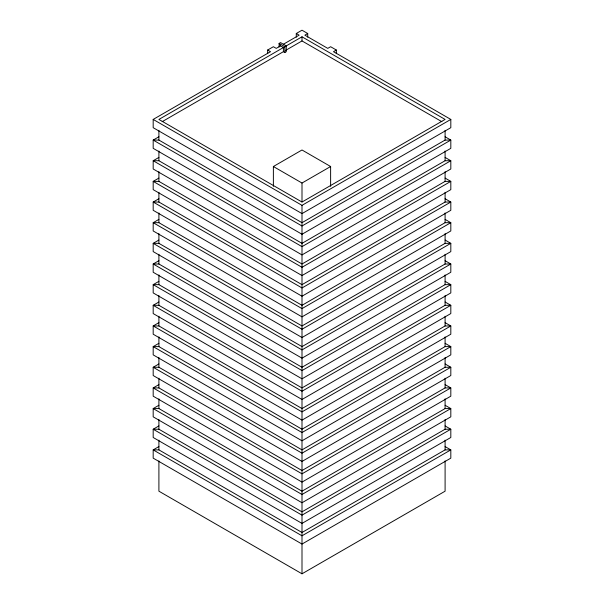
<?xml version="1.0" encoding="UTF-8"?>
<svg xmlns="http://www.w3.org/2000/svg" width="604" height="604" viewBox="0 0 604 604"><rect width="100%" height="100%" fill="white"/><g stroke="black" fill="none" stroke-linecap="round" stroke-linejoin="round"><path stroke-width="0.91" d="M267.655 53.696L267.655 50.026L273.378 46.719L276.247 48.373L280.535 45.896L283.397 47.55L283.397 51.68L162.166 121.676M296.277 37.176L296.277 33.507L302 30.2L307.723 33.507L307.723 37.176M336.345 53.696L336.345 50.026L333.483 51.68L450.818 119.426L450.818 127.686L302 213.605L153.182 127.686L153.182 119.426L270.517 51.68L267.655 50.026M283.397 44.243L299.139 35.16L296.277 33.507M302 36.806L158.905 119.426L302 202.038L445.095 119.426L302 36.806L302 40.936L441.841 121.676M307.723 33.507L304.861 35.16L327.753 48.373L330.622 46.719L336.345 50.026M285.609 50.404L302 40.936M283.397 51.68L284.831 52.503L286.258 51.68L286.258 45.896L280.535 42.59L279.108 43.42L279.108 47.021M158.89 136.783L153.182 140.075L153.182 148.335L302 234.254L450.818 148.335L450.818 140.075L445.11 136.783M158.89 157.433L153.182 160.732L153.182 168.992L302 254.911L450.818 168.992L450.818 160.732L445.11 157.433M158.89 178.089L153.182 181.381L153.182 189.641L302 275.56L450.818 189.641L450.818 181.381L445.11 178.089M158.89 198.746L153.182 202.038L153.182 210.298L302 296.217L450.818 210.298L450.818 202.038L445.11 198.746M158.89 219.395L153.182 222.687L153.182 230.954L302 316.866L450.818 230.954L450.818 222.687L445.11 219.395M273.378 186.342L273.378 166.515L302 149.988L330.622 166.515L330.622 186.342M158.89 240.052L153.182 243.344L153.182 251.604L302 337.523L450.818 251.604L450.818 243.344L445.11 240.052M158.89 260.702L153.182 264.001L153.182 272.261L302 358.18L450.818 272.261L450.818 264.001L445.11 260.702M273.378 166.515L302 183.035L330.622 166.515M158.89 281.358L153.182 284.65L153.182 292.91L302 378.829L450.818 292.91L450.818 284.65L445.11 281.358M153.182 119.426L302 205.337L450.818 119.426M158.89 302.015L153.182 305.307L153.182 313.567L302 399.486L450.818 313.567L450.818 305.307L445.11 302.015M445.095 140.075L302 222.687L158.905 140.075L153.182 140.075L302 225.994L450.818 140.075L445.095 140.075L445.095 130.336M158.89 322.664L153.182 325.956L153.182 334.216L302 420.135L450.818 334.216L450.818 325.956L445.11 322.664M445.095 160.732L302 243.344L158.905 160.732L153.182 160.732L302 246.643L450.818 160.732L445.095 160.732L445.095 150.992M158.89 343.321L153.182 346.613L153.182 354.873L302 440.792L450.818 354.873L450.818 346.613L445.11 343.321M445.095 181.381L302 263.993L158.905 181.381L153.182 181.381L302 267.3L450.818 181.381L445.095 181.381L445.095 171.649M158.89 363.97L153.182 367.262L153.182 375.529L302 461.441L450.818 375.529L450.818 367.262L445.11 363.97M445.095 202.038L302 284.65L158.905 202.038L153.182 202.038L302 287.957L450.818 202.038L445.095 202.038L445.095 192.298M158.89 384.627L153.182 387.919L153.182 396.179L302 482.098L450.818 396.179L450.818 387.919L445.11 384.627M445.095 222.687L302 305.307L158.905 222.687L153.182 222.687L302 308.606L450.818 222.687L445.095 222.687L445.095 212.955M158.89 405.276L153.182 408.576L153.182 416.836L302 502.755L450.818 416.836L450.818 408.576L445.11 405.276M445.095 243.344L302 325.956L158.905 243.344L153.182 243.344L302 329.263L450.818 243.344L445.095 243.344L445.095 233.605M158.89 425.933L153.182 429.225L153.182 437.485L302 523.404L450.818 437.485L450.818 429.225L445.11 425.933M445.095 264.001L302 346.613L158.905 264.001L153.182 264.001L302 349.912L450.818 264.001L445.095 264.001L445.095 254.261M158.89 446.59L153.182 449.882L153.182 458.142L302 544.061L450.818 458.142L450.818 449.882L445.11 446.59M445.095 284.65L302 367.262L158.905 284.65L153.182 284.65L302 370.569L450.818 284.65L445.095 284.65L445.095 274.911M445.095 305.307L302 387.919L158.905 305.307L153.182 305.307L302 391.226L450.818 305.307L445.095 305.307L445.095 295.567M445.095 325.956L302 408.568L158.905 325.956L153.182 325.956L302 411.875L450.818 325.956L445.095 325.956L445.095 316.224M445.095 346.613L302 429.225L158.905 346.613L153.182 346.613L302 432.532L450.818 346.613L445.095 346.613L445.095 336.873M445.095 367.262L302 449.882L158.905 367.262L153.182 367.262L302 453.181L450.818 367.262L445.095 367.262L445.095 357.53M445.095 387.919L302 470.531L158.905 387.919L153.182 387.919L302 473.838L450.818 387.919L445.095 387.919L445.095 378.179M445.095 408.576L302 491.188L158.905 408.576L153.182 408.576L302 494.487L450.818 408.576L445.095 408.576L445.095 398.836M445.095 429.225L302 511.837L158.905 429.225L153.182 429.225L302 515.144L450.818 429.225L445.095 429.225L445.095 419.493M445.095 449.882L302 532.494L158.905 449.882L153.182 449.882L302 535.801L450.818 449.882L445.095 449.882L445.095 440.142M158.905 460.897L158.905 491.188L302 573.8L445.095 491.188L445.095 460.897M280.535 45.896L279.108 43.42L284.831 46.719L284.831 52.503M302 183.035L302 201.963M302 205.337L302 234.254M302 234.488L302 337.523M302 337.757L302 573.8M158.905 130.336L158.905 140.075M158.905 150.992L158.905 160.732M158.905 171.649L158.905 181.381M158.905 192.298L158.905 202.038M158.905 212.955L158.905 222.687M158.905 233.605L158.905 243.344M158.905 254.261L158.905 264.001M158.905 274.911L158.905 284.65M158.905 295.567L158.905 305.307M158.905 316.224L158.905 325.956M158.905 336.873L158.905 346.613M158.905 357.53L158.905 367.262M158.905 378.179L158.905 387.919M158.905 398.836L158.905 408.576M158.905 419.493L158.905 429.225M158.905 440.142L158.905 449.882"/></g></svg>
